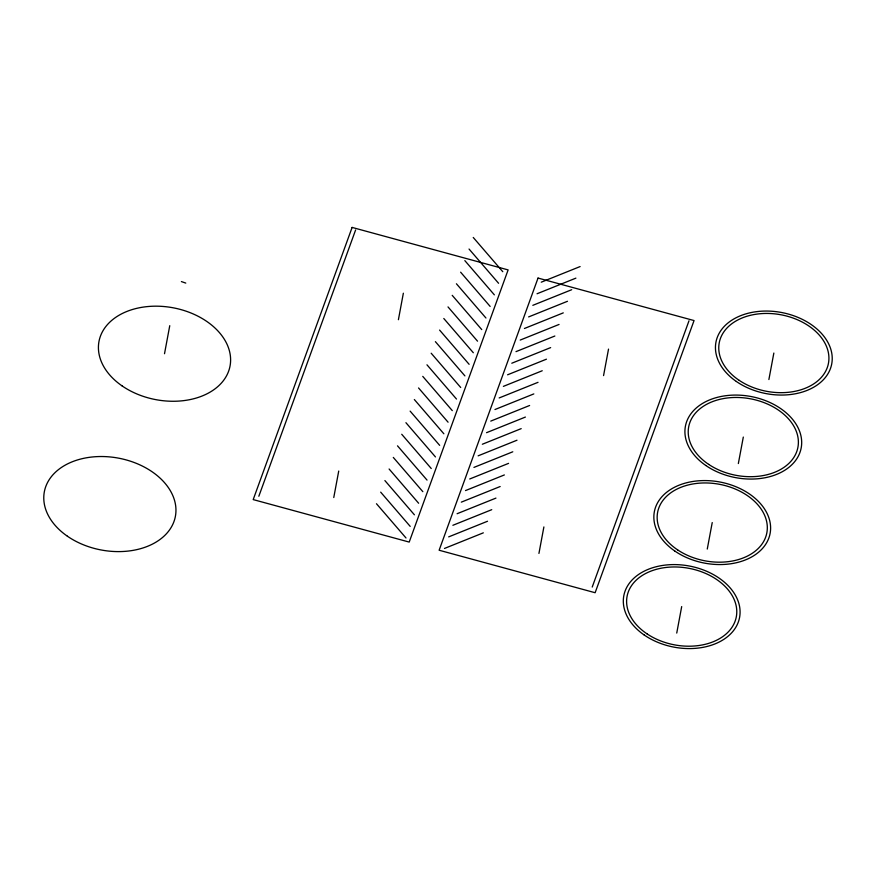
<?xml version="1.0" encoding="UTF-8"?>
<svg xmlns="http://www.w3.org/2000/svg" width="876" height="876" viewBox="0 0 876 876"><rect width="100%" height="100%" fill="white"/><g stroke="black" fill="none" stroke-linecap="round" stroke-linejoin="round"><path stroke-width="1.31" d="M164.513 353.718L169.758 325.675M333.767 497.535L338.727 471.047M398.405 319.707L403.354 293.219M538.937 553.424L543.886 526.936M603.564 375.596L608.524 349.108M676.743 633.074L681.692 606.586M707.271 549.055L712.232 522.567M738.348 463.557L743.308 437.069M768.887 379.538L773.847 353.05M258.836 496.254L355.612 229.983M592.22 587.062L688.996 320.791M541.248 282.181L580.109 266.567M537.043 293.756L575.893 278.141M532.827 305.33L571.689 289.715M528.622 316.915L567.484 301.289M524.417 328.489L563.279 312.874M520.213 340.063L559.063 324.449M515.997 351.637L554.858 336.023M511.792 363.222L550.654 347.608M507.587 374.797L546.449 359.182M503.382 386.371L542.233 370.756M499.167 397.945L538.028 382.33M494.962 409.53L533.823 393.915M490.757 421.104L529.619 405.489M486.541 432.678L525.403 417.064M482.337 444.252L521.198 428.638M478.132 455.838L516.993 440.223M473.927 467.412L512.788 451.797M469.711 478.986L508.573 463.371M465.506 490.571L504.368 474.945M461.302 502.145L500.163 486.53M457.097 513.719L495.947 498.105M452.881 525.293L491.743 509.679M448.676 536.879L487.538 521.253M444.471 548.453L483.333 532.838M181.387 281.579L185.778 283.09M473.248 237.462L502.78 271.702M469.043 249.036L498.575 283.276M464.838 260.61L494.36 294.851M460.623 272.184L490.155 306.436M456.418 283.769L485.95 318.01M452.213 295.343L481.734 329.584M448.008 306.918L477.53 341.169M443.793 318.503L473.325 352.743M439.588 330.077L469.12 364.317M435.383 341.651L464.904 375.892M431.178 353.225L460.699 387.477M426.962 364.81L456.495 399.051M422.758 376.384L452.29 410.625M418.553 387.959L448.074 422.199M414.337 399.533L443.869 433.784M410.132 411.118L439.664 445.358M405.927 422.692L435.46 456.933M401.723 434.266L431.244 468.507M397.507 445.84L427.039 480.092M393.302 457.425L422.834 491.666M389.097 468.999L418.629 503.24M384.892 480.574L414.414 514.814M380.677 492.148L410.209 526.399M376.472 503.733L406.004 537.973M352.119 227.421L253.197 499.594L409.201 542.08L508.124 269.918L352.119 227.421M538.039 278.064L439.128 550.237L595.132 592.723L694.055 320.561L538.039 278.064M122.038 385.867A66.675 46.735 10.6 0 0 229.611 367.986A66.675 46.735 10.6 0 0 141.879 307.312A66.675 46.735 10.6 0 0 122.038 385.867M67.397 536.211A66.675 46.735 10.6 0 0 174.959 518.329A66.675 46.735 10.6 0 0 87.239 457.655A66.675 46.735 10.6 0 0 67.397 536.211M677.63 549.887A55.56 38.938 10.6 0 0 766.653 533.747A55.56 38.938 10.6 0 0 692.423 484.056A55.56 38.938 10.6 0 0 677.63 549.887M647.09 633.906A55.56 38.938 10.6 0 0 736.114 617.766A55.56 38.938 10.6 0 0 661.884 568.075A55.56 38.938 10.6 0 0 647.09 633.906M739.245 380.381A55.56 38.938 10.6 0 0 828.258 364.241A55.56 38.938 10.6 0 0 754.028 314.55A55.56 38.938 10.6 0 0 739.245 380.381M708.706 464.4A55.56 38.938 10.6 0 0 797.718 448.26A55.56 38.938 10.6 0 0 723.488 398.569A55.56 38.938 10.6 0 0 708.706 464.4M644.178 634.98A58.9 41.282 10.6 0 0 739.202 619.19A58.9 41.282 10.6 0 0 661.708 565.589A58.9 41.282 10.6 0 0 644.178 634.98M674.717 550.96A58.9 41.282 10.6 0 0 769.73 535.17A58.9 41.282 10.6 0 0 692.248 481.57A58.9 41.282 10.6 0 0 674.717 550.96M705.793 465.474A58.9 41.282 10.6 0 0 800.806 449.673A58.9 41.282 10.6 0 0 723.324 396.072A58.9 41.282 10.6 0 0 705.793 465.474M736.322 381.454A58.9 41.282 10.6 0 0 831.346 365.653A58.9 41.282 10.6 0 0 753.853 312.053A58.9 41.282 10.6 0 0 736.322 381.454"/></g></svg>
